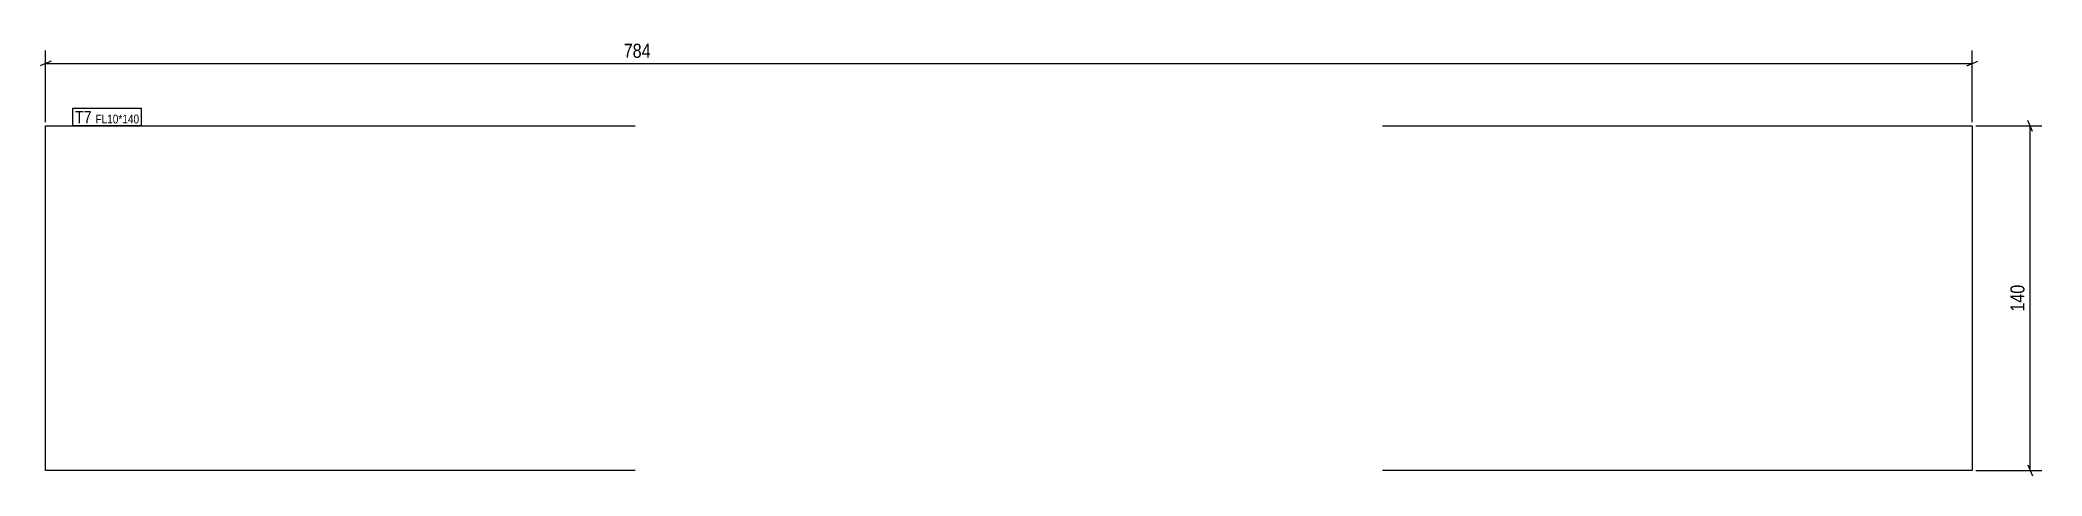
# Model space of a CAD drawing. Header units: millimetres. Extents: x 4 to 819, y 4 to 182.
import ezdxf

# ---------------------------------------------------------------- set-up
doc = ezdxf.new("R2010")
doc.units = ezdxf.units.MM
for name, color, linetype in [('MÅLSÆTNING', 7, 'Continuous'), ('STÅL', 7, 'Continuous'), ('TEKST', 7, 'Continuous')]:
    doc.layers.add(name, color=color, linetype=linetype)
doc.styles.add('Arial Narrow', font='ARIALN.TTF', dxfattribs={"height": 0.2})

msp = doc.modelspace()

# ---------------------------------------------------------------- linework, layer by layer
at = {"layer": 'MÅLSÆTNING', "color": 7, "linetype": 'Continuous'}
for p, q in [((9, 173.05), (4.5, 171.25)), ((6.75, 148.25), (6.75, 177.48)), ((6.75, 172.15), (790.83, 172.15)), ((788.58, 171.25), (793.08, 173.05)), ((790.83, 148.25), (790.83, 177.48)), ((792.33, 146.75), (819.2, 146.75)), ((815.3, 144.5), (813.5, 149)), ((814.4, 6.75), (814.4, 146.75)), ((813.5, 9), (815.3, 4.5)), ((792.33, 6.75), (819.2, 6.75))]:
    msp.add_line(p, q, dxfattribs=at)
at = {"layer": 'STÅL', "color": 2, "linetype": 'Continuous'}
for p, q in [((6.75, 146.75), (246.75, 146.75)), ((6.75, 6.75), (6.75, 146.75)), ((550.83, 146.75), (790.83, 146.75)), ((790.83, 146.75), (790.83, 6.75)), ((246.75, 6.75), (6.75, 6.75)), ((790.83, 6.75), (550.83, 6.75))]:
    msp.add_line(p, q, dxfattribs=at)

# ---------------------------------------------------------------- next in the draw order: wipeouts: each hides what was drawn before it
at = {"color": 0}
for points, layer in [([(556.77, 173.28), (556.77, 181.68), (240.82, 181.68), (240.82, 173.28)], 'MÅLSÆTNING'), ([(813.27, 83.43), (804.87, 83.43), (804.87, 70.07), (813.27, 70.07)], 'MÅLSÆTNING'), ([(25.46, 147.8), (25.46, 153.05), (18.75, 153.05), (18.75, 147.8)], 'TEKST')]:
    msp.add_wipeout(points, dxfattribs=at).dxf.layer = layer

# ---------------------------------------------------------------- next in the draw order: texts
at = {"layer": 'MÅLSÆTNING', "color": 3, "style": 'Arial Narrow'}
msp.add_text('784', height=5.727, dxfattribs=at).set_placement((242.02, 174.48))
msp.add_text('140', height=5.727, rotation=90.00021, dxfattribs=at).set_placement((812.07, 71.27))

# ---------------------------------------------------------------- next in the draw order: wipeouts: each hides what was drawn before it
at = {"color": 0}
msp.add_wipeout([(25.46, 147.8), (25.46, 153.05), (18.75, 153.05), (18.75, 147.8)], dxfattribs=at).dxf.layer = 'TEKST'

# ---------------------------------------------------------------- next in the draw order: linework, layer by layer
at = {"layer": 'TEKST', "color": 7, "linetype": 'Continuous'}
msp.add_line((17.85, 146.9), (17.85, 153.95), dxfattribs=at)

# ---------------------------------------------------------------- next in the draw order: wipeouts: each hides what was drawn before it
at = {"color": 0}
msp.add_wipeout([(44.85, 147.8), (44.85, 151.55), (27.04, 151.55), (27.04, 147.8)], dxfattribs=at).dxf.layer = 'TEKST'

# ---------------------------------------------------------------- next in the draw order: wipeouts: each hides what was drawn before it
msp.add_wipeout([(44.85, 147.8), (44.85, 151.55), (27.04, 151.55), (27.04, 147.8)], dxfattribs=at).dxf.layer = 'TEKST'

# ---------------------------------------------------------------- next in the draw order: linework, layer by layer
at = {"layer": 'TEKST', "color": 7, "linetype": 'Continuous'}
for p, q in [((17.85, 153.95), (45.75, 153.95)), ((17.85, 146.9), (45.75, 146.9)), ((45.75, 146.9), (45.75, 153.95))]:
    msp.add_line(p, q, dxfattribs=at)

# ---------------------------------------------------------------- next in the draw order: texts
at = {"layer": 'TEKST', "color": 3, "style": 'Arial Narrow'}
for s, height, p in [('T7', 5.011, (18.75, 147.8)), ('FL10*140', 3.579, (27.04, 147.8))]:
    msp.add_text(s, height=height, dxfattribs=at).set_placement(p)

doc.saveas('drawing.dxf')
